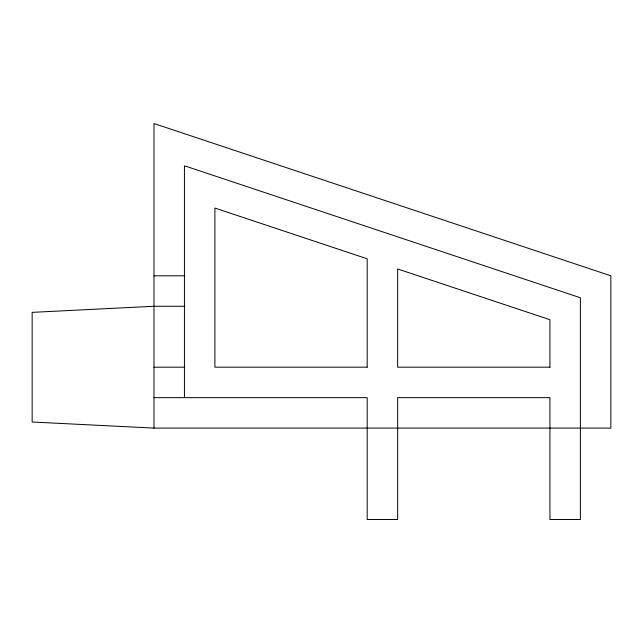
<?xml version="1.0" encoding="UTF-8"?>
<svg xmlns="http://www.w3.org/2000/svg" width="643" height="643" viewBox="0 0 643 643"><rect width="100%" height="100%" fill="white"/><g stroke="black" fill="none" stroke-linecap="round" stroke-linejoin="round"><path stroke-width="0.96" d="M153.982 275.815L184.437 275.815M184.437 306.269L153.982 306.269L32.15 312.361L32.15 422.009L153.982 428.101L610.85 428.101L610.85 275.815L153.982 123.52L153.982 428.101M153.982 367.185L184.437 367.185M153.982 397.647L367.185 397.647L367.185 519.48L397.647 519.48L397.647 397.647L549.934 397.647L549.934 519.48L580.396 519.48L580.396 297.765L184.437 165.781L184.437 397.647M367.185 367.185L214.899 367.185L214.899 208.043L367.185 258.799L367.185 367.185M549.934 367.185L397.647 367.185L397.647 268.959L549.934 319.716L549.934 367.185"/></g></svg>
